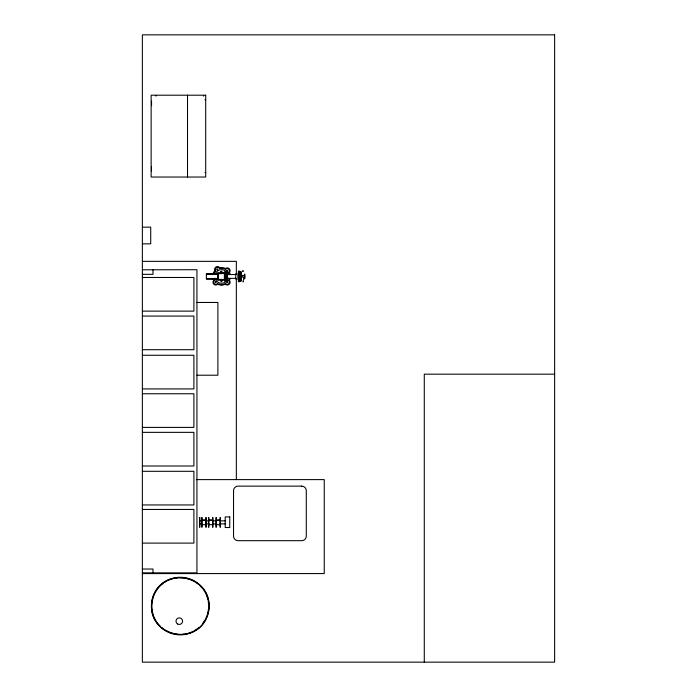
<?xml version="1.0" encoding="UTF-8"?>
<svg xmlns="http://www.w3.org/2000/svg" width="697" height="697" viewBox="0 0 697 697"><rect width="100%" height="100%" fill="white"/><g stroke="black" fill="none" stroke-linecap="round" stroke-linejoin="round"><path stroke-width="1.05" d="M240.064 280.961L241.04 280.856L241.049 272.074L239.916 271.952L241.127 271.969L241.423 280.856L239.916 281.004L240.064 279.488M240.212 280.952L240.212 271.952M241.049 272.074L241.04 273.799L239.916 273.799M155.971 96.186L156.023 95.724M203.541 96.16L203.594 95.698M224.382 279.488L218.431 279.375L218.318 273.799L224.382 273.424M208.76 607.784L207.349 615.102L205.955 617.978M228.79 280.464L229.557 280.438A2.875 2.875 0 0 1 225.523 284.472L225.549 283.705M243.331 281.841C241.659 283.104 245.623 277.319 242.565 277.084M229.452 280.333L230.106 278.748M224.382 272.074L225.898 271.908L224.8 272.039M205.023 619.894L202.696 623.414M219.546 268.406L219.764 267.683A2.875 2.875 0 0 0 214.824 270.532L215.573 270.706M214.903 270.663L213.857 272.022A8.869 8.869 0 0 0 212.968 274.156M214.284 280.464L213.517 280.438A2.875 2.875 0 0 0 217.551 284.472L217.525 283.705M219.843 267.805A7.719 7.719 0 0 1 225.419 268.545L225.523 268.441A2.875 2.875 0 0 1 229.557 272.466L228.79 272.44M163.089 583.511C149.358 593.042 148.017 615.303 160.51 626.403M164.849 582.317L167.498 580.531L174.546 578.101L177.735 577.874M199.203 627.439L193.025 631.613L185.986 634.043L182.797 634.27M227.126 281.64C225.61 283.348 229.296 282.32 227.126 281.64L227.03 271.272C225.802 269.303 229.287 270.906 227.039 271.238M225.419 284.367L221.541 285.326L217.656 284.367M179.852 577.726C186.5 577.456 193.47 579.843 198.41 584.339M204.944 99.741L205.702 99.741M204.944 172.499L205.702 172.499M142.371 227.161L150.709 227.161L150.709 243.837L142.371 243.837M142.371 261.358L236.344 261.358L236.344 274.383M142.371 269.791L196.937 269.722L196.937 572.856L142.371 572.856M227.361 273.041L227.414 273.041A6.822 6.822 0 0 1 228.128 274.688M224.992 273.424L225.898 273.424M226.786 273.424L229.688 273.424M239.916 273.424L240.604 273.424M218.318 273.799L206.382 273.799L206.382 279.105L218.318 279.114M224.992 273.799L225.898 273.799M206.382 274.182L218.152 274.182M142.371 274.339L152.983 274.339L152.983 269.791M227.344 274.557L235.778 274.557M142.371 277.484L193.905 277.484L193.905 311.132L142.371 311.132M227.344 278.347L235.778 278.347M206.382 278.73L218.152 278.73M224.992 279.105L225.898 279.105M239.916 279.105L241.049 279.105L240.813 279.488M224.992 279.488L225.898 279.488M239.916 279.488L240.604 279.488M227.414 279.915L227.414 279.863A6.822 6.822 0 0 0 228.128 278.216M196.963 302.463L217.891 302.463L217.891 375.213L196.946 375.213M142.371 316.072L193.905 316.072L193.905 349.711L142.371 349.711M142.371 355.27L193.905 355.27L193.905 388.917L142.371 388.917M554.629 374.176L424.281 374.176L424.281 662.15M142.371 393.753L193.905 393.753L193.905 427.4L142.371 427.4M142.371 432.349L193.905 432.349L193.905 465.997L142.371 465.997M142.371 471.303L193.905 471.303L193.905 504.95L142.371 504.95M196.38 479.606L324.253 479.606L324.253 573.579L142.371 573.579M142.371 509.455L193.905 509.455L193.905 543.102L142.371 543.102M202.104 520.04L205.763 520.04M208.908 520.04L212.568 520.04M216.349 520.04L220.008 520.04M202.104 520.276L206.181 520.276M208.908 520.276L212.977 520.276M216.349 520.276L220.426 520.276M199.534 520.851L201.668 520.851M205.946 520.851L209.161 520.851M213.439 520.851L216.645 520.851M219.86 520.851L225.209 520.851M199.534 523.883L201.668 523.883M205.946 523.883L209.161 523.883M213.439 523.883L216.645 523.883M219.86 523.883L225.209 523.883M202.104 524.693L205.763 524.693M208.908 524.693L212.568 524.693M216.349 524.693L220.008 524.693M142.371 569.031L152.983 569.031L152.983 573.579M178.545 634.575L171.235 633.155L164.527 629.896L162.113 627.805M224.39 280.856L225.898 281.004L224.765 280.856L224.765 273.799M200.022 585.733L202.818 588.895M204.012 590.664L205.807 593.304L208.237 600.352L208.464 603.541M229.452 272.571L230.106 274.156M212.968 278.748L213.63 280.333M225.419 268.554L225.549 269.199M244.839 274.174L244.839 278.739M244.656 275.123L244.656 277.781M244.464 274.174L244.464 278.739M240.308 271.908L240.308 280.996M240.117 271.908L240.117 281.004M238.775 271.272L238.775 281.64M238.592 271.272L238.592 281.64M238.017 273.416L238.017 279.488M236.344 278.73L236.344 479.606M235.752 273.799L235.752 279.105M227.222 271.272L227.222 281.64M225.14 273.799L225.14 279.105M220.426 517.583L220.426 527.15M220.008 517.583L220.008 527.15M216.349 517.583L216.349 527.15M215.931 517.583L215.931 527.15M212.977 517.583L212.977 527.15M212.568 517.583L212.568 527.15M208.908 517.583L208.908 527.15M208.49 517.583L208.49 527.15M206.181 517.583L206.181 527.15M205.763 517.583L205.763 527.15M202.104 517.583L202.104 527.15M201.694 517.583L201.694 527.15M199.908 517.583L199.908 527.15M199.49 517.583L199.49 527.15M187.51 95.201L187.51 177.038M151.554 101.161L151.554 105.674M151.458 166.409L151.458 170.922M229.374 278.556A8.111 8.111 0 0 1 228.564 280.508A2.117 2.117 0 0 1 228.773 283.688A2.117 2.117 0 0 1 225.593 283.479A8.111 8.111 0 0 1 217.481 283.479A2.117 2.117 0 0 1 214.301 283.688A2.117 2.117 0 0 1 214.51 280.508A8.111 8.111 0 0 1 213.7 278.556M213.7 274.357A8.111 8.111 0 0 1 215.8 270.715A2.117 2.117 0 0 1 216.427 267.596A2.117 2.117 0 0 1 219.442 268.615A8.111 8.111 0 0 1 225.593 269.425A2.117 2.117 0 0 1 228.773 269.225A2.117 2.117 0 0 1 228.564 272.396A8.111 8.111 0 0 1 229.374 274.357M226.359 281.274A6.822 6.822 0 0 1 214.955 278.216M215.634 273.041A6.822 6.822 0 0 1 226.359 271.63M151.99 600.605C145.29 637.616 200.963 648.384 208.534 611.539C215.242 574.528 159.569 563.76 151.99 600.605M220.792 271.76C221.925 274.583 222.901 269.565 220.792 271.76M220.81 280.804C221.733 283.696 223.057 278.765 220.81 280.804M243.331 275.82L242.582 275.89L243.331 275.82M242.582 271.02L243.331 271.072L242.582 271.02M216.95 269.225C217.403 271.455 218.797 267.883 216.95 269.225M215.277 281.98C215.713 284.219 217.133 280.656 215.277 281.98M554.629 34.85L142.371 34.85L142.371 662.15L554.629 662.15L554.629 34.85M205.702 95.201L151.136 95.201L151.136 177.038L205.702 177.038L205.702 95.201M227.414 271.272L225.898 271.272L225.898 281.64L227.414 281.64L227.361 271.272M239.916 271.272L238.4 271.272L238.444 281.64L239.916 281.64L239.916 271.272M224.382 272.666L217.56 272.666L217.56 280.246L224.382 280.246L224.382 272.666M301.714 486.131L238.113 486.131A4.574 4.574 0 0 0 233.539 490.705L233.539 536.115A4.574 4.574 0 0 0 238.113 540.689L301.714 540.689A4.574 4.574 0 0 0 306.288 536.115L306.288 490.705A4.574 4.574 0 0 0 301.714 486.131M229.757 516.93L225.209 516.93L225.209 527.533L229.757 527.533L229.757 516.93M177.657 624.015A3.293 3.293 0 0 0 182.597 621.158A3.293 3.293 0 0 0 177.657 618.3A3.293 3.293 0 0 0 177.657 624.015M161.39 627.823A28.795 28.795 0 0 0 208.534 611.539A28.795 28.795 0 0 0 170.861 578.85A28.795 28.795 0 0 0 161.39 627.823"/></g></svg>
